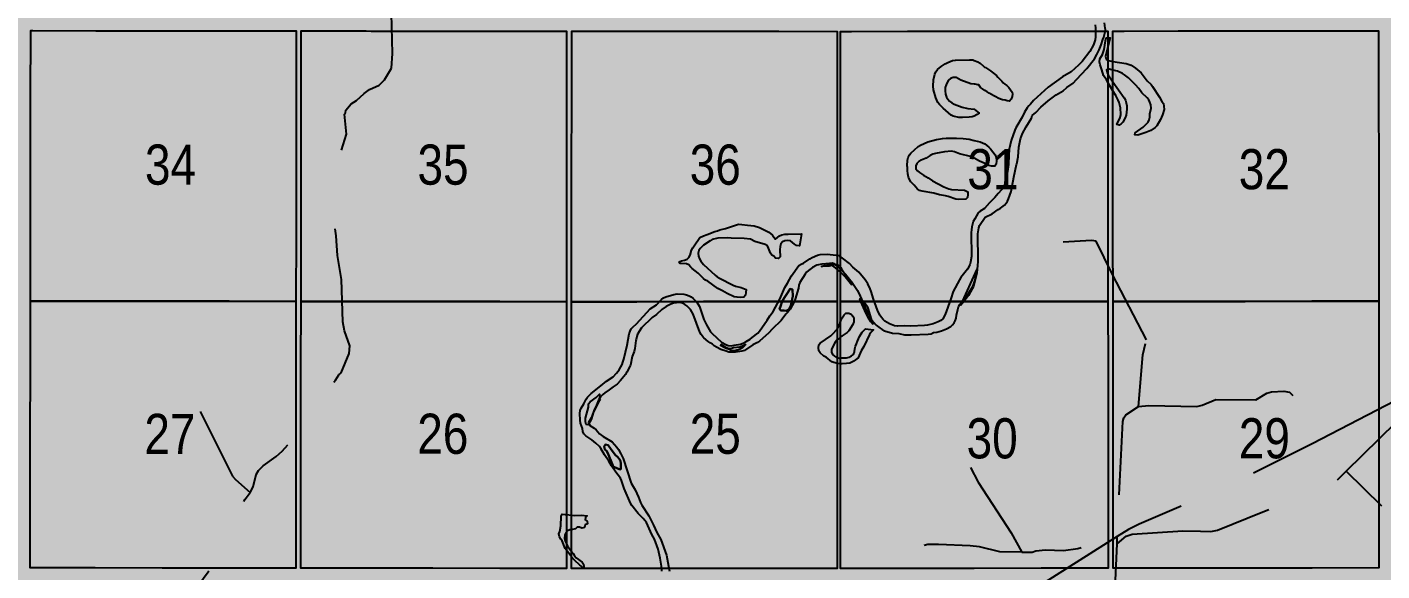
# Model space of a CAD drawing. Extents: x 403018 to 417191, y 6033193 to 6042673.
# Drawn here: x 414574.9 to 414845.3, y 6036834.4 to 6036942.8 of the extents above; entities that cross this region are included whole.
import ezdxf

# ---------------------------------------------------------------- set-up
doc = ezdxf.new("R2010")
doc.units = 0
doc.header["$LTSCALE"] = 5
doc.linetypes.add('DASHED2', pattern=[9.525, 6.35, -3.175])
for name, color, linetype in [('Quarters', 8, 'Continuous'), ('RoadSeg', 57, 'DASHED2'), ('T-WATER', 160, 'Continuous')]:
    doc.layers.add(name, color=color, linetype=linetype)
doc.layers.add('ROUTE-MAP-BACKGROUND-H', color=7, linetype='Continuous', true_color=0xf0ebff)
doc.styles.add('120', font='ARIALN.TTF', dxfattribs={"height": 13})

msp = doc.modelspace()

# ---------------------------------------------------------------- hatches: boundary and pattern name
at = {"layer": 'ROUTE-MAP-BACKGROUND-H'}
h = msp.add_hatch(color=256, dxfattribs=at)
h.dxf.hatch_style = 1
h.paths.add_polyline_path([(412923.423, 6037807.465), (416092.9, 6037807.465), (416092.9, 6035965.758), (412923.423, 6035965.758)])

# ---------------------------------------------------------------- linework, layer by layer
at = {"layer": 'Quarters'}
for points in [[(414628.541, 6036901.505), (414628.532, 6036888.117), (414615.197, 6036888.132), (414601.861, 6036888.147), (414588.525, 6036888.162), (414575.524, 6036888.176), (414575.538, 6036901.564), (414575.551, 6036914.952), (414575.565, 6036928.544), (414575.579, 6036942.137), (414575.971, 6036942.136), (414588.574, 6036942.122), (414589.087, 6036942.122), (414601.905, 6036942.108), (414602.538, 6036942.107), (414615.235, 6036942.093), (414615.988, 6036942.092), (414628.566, 6036942.078), (414628.558, 6036928.486), (414628.549, 6036914.893), (414628.541, 6036901.505)], [(414682.548, 6036901.445), (414682.544, 6036888.057), (414669.209, 6036888.072), (414655.873, 6036888.087), (414642.537, 6036888.102), (414629.537, 6036888.116), (414629.545, 6036901.504), (414629.553, 6036914.892), (414629.562, 6036928.485), (414629.57, 6036942.077), (414630.443, 6036942.076), (414642.566, 6036942.063), (414643.559, 6036942.062), (414655.897, 6036942.048), (414657.01, 6036942.047), (414669.227, 6036942.033), (414670.46, 6036942.032), (414682.558, 6036942.018), (414682.554, 6036928.426), (414682.551, 6036914.833), (414682.548, 6036901.445)], [(414696.55, 6036888.062), (414683.549, 6036888.057), (414683.552, 6036901.446), (414683.555, 6036914.834), (414683.559, 6036928.426), (414683.562, 6036942.018), (414683.911, 6036942.018), (414684.915, 6036942.017), (414696.558, 6036942.011), (414698.03, 6036942.011), (414709.888, 6036942.005), (414711.48, 6036942.004), (414723.219, 6036941.998), (414724.93, 6036941.998), (414736.55, 6036941.992), (414736.551, 6036928.423), (414736.553, 6036914.854), (414736.555, 6036901.464), (414736.557, 6036888.074), (414723.221, 6036888.07), (414709.885, 6036888.066), (414696.55, 6036888.062)], [(414750.572, 6036888.08), (414737.226, 6036888.074), (414737.224, 6036901.464), (414737.223, 6036914.854), (414737.221, 6036928.423), (414737.219, 6036941.993), (414738.38, 6036941.994), (414739.384, 6036941.995), (414750.561, 6036942.007), (414752.499, 6036942.009), (414763.903, 6036942.02), (414765.949, 6036942.023), (414777.244, 6036942.034), (414779.399, 6036942.037), (414790.586, 6036942.048), (414790.592, 6036928.462), (414790.598, 6036914.876), (414790.604, 6036901.487), (414790.61, 6036888.099), (414777.264, 6036888.093), (414763.918, 6036888.087), (414750.572, 6036888.08)], [(414804.625, 6036888.113), (414791.614, 6036888.1), (414791.608, 6036901.488), (414791.602, 6036914.877), (414791.596, 6036928.463), (414791.59, 6036942.049), (414792.849, 6036942.051), (414793.853, 6036942.052), (414804.597, 6036942.063), (414806.968, 6036942.065), (414817.939, 6036942.077), (414820.418, 6036942.079), (414831.281, 6036942.091), (414833.868, 6036942.093), (414844.622, 6036942.105), (414844.633, 6036928.518), (414844.643, 6036914.931), (414844.653, 6036901.542), (414844.663, 6036888.153), (414831.317, 6036888.14), (414817.971, 6036888.126), (414804.625, 6036888.113)], [(414628.507, 6036847.953), (414628.499, 6036834.901), (414615.158, 6036834.916), (414601.818, 6036834.93), (414588.477, 6036834.945), (414575.471, 6036834.96), (414575.484, 6036848.013), (414575.498, 6036861.401), (414575.511, 6036874.789), (414575.524, 6036888.176), (414588.525, 6036888.162), (414601.861, 6036888.147), (414615.197, 6036888.132), (414628.532, 6036888.117), (414628.524, 6036874.729), (414628.516, 6036861.341), (414628.507, 6036847.953)], [(414682.535, 6036847.893), (414682.531, 6036834.84), (414669.191, 6036834.855), (414655.85, 6036834.87), (414642.509, 6036834.885), (414629.503, 6036834.899), (414629.511, 6036847.952), (414629.52, 6036861.34), (414629.528, 6036874.728), (414629.537, 6036888.116), (414642.537, 6036888.102), (414655.873, 6036888.087), (414669.209, 6036888.072), (414682.544, 6036888.057), (414682.541, 6036874.669), (414682.538, 6036861.281), (414682.535, 6036847.893)], [(414696.541, 6036834.842), (414683.536, 6036834.84), (414683.539, 6036847.893), (414683.542, 6036861.281), (414683.545, 6036874.669), (414683.549, 6036888.057), (414696.55, 6036888.062), (414709.885, 6036888.066), (414723.221, 6036888.07), (414736.557, 6036888.074), (414736.558, 6036874.684), (414736.56, 6036861.294), (414736.562, 6036847.904), (414736.564, 6036834.849), (414727.514, 6036834.847), (414723.223, 6036834.847), (414709.882, 6036834.845), (414696.541, 6036834.842)], [(414750.583, 6036834.857), (414737.233, 6036834.85), (414737.232, 6036847.905), (414737.23, 6036861.295), (414737.228, 6036874.685), (414737.226, 6036888.074), (414750.572, 6036888.08), (414763.918, 6036888.087), (414777.264, 6036888.093), (414790.61, 6036888.099), (414790.616, 6036874.71), (414790.622, 6036861.322), (414790.628, 6036847.933), (414790.634, 6036834.879), (414777.284, 6036834.872), (414763.933, 6036834.865), (414750.583, 6036834.857)], [(414804.653, 6036834.893), (414791.638, 6036834.88), (414791.632, 6036847.934), (414791.626, 6036861.323), (414791.62, 6036874.711), (414791.614, 6036888.1), (414804.625, 6036888.113), (414817.971, 6036888.126), (414831.317, 6036888.14), (414844.663, 6036888.153), (414844.673, 6036874.765), (414844.684, 6036861.376), (414844.689, 6036854.085), (414844.694, 6036847.987), (414844.704, 6036834.933), (414831.354, 6036834.92), (414818.003, 6036834.906), (414804.653, 6036834.893)]]:
    msp.add_lwpolyline(points, close=True, dxfattribs=at)
at = {"layer": 'RoadSeg', "flags": 128}
for points in [[(414609.387, 6036866.148), (414615.88, 6036853.261), (414616.446, 6036852.562), (414619.41, 6036849.998), (414620.01, 6036851.13), (414620.609, 6036853.561), (414621.042, 6036854.393), (414621.974, 6036855.293), (414624.572, 6036857.191), (414625.771, 6036858.256), (414627.036, 6036859.621), (414628.168, 6036861.486), (414628.901, 6036862.352), (414630.799, 6036865.582), (414631.598, 6036866.149), (414631.831, 6036866.548), (414633.629, 6036867.813), (414634.295, 6036868.546), (414634.761, 6036870.045), (414635.361, 6036871.21), (414636.427, 6036872.375), (414637.059, 6036873.441), (414637.525, 6036873.841), (414639.157, 6036877.737), (414639.29, 6036879.269), (414638.225, 6036882.265), (414637.858, 6036884.03), (414637.592, 6036892.488), (414636.826, 6036897.284), (414636.56, 6036901.213), (414636.193, 6036903.644), (414636.06, 6036906.541), (414636.626, 6036910.97), (414636.526, 6036913.268), (414636.793, 6036915.666), (414638.624, 6036921.46), (414638.225, 6036925.489), (414638.424, 6036925.755), (414638.491, 6036926.255), (414639.557, 6036927.52), (414640.589, 6036928.22), (414642.154, 6036929.618), (414643.22, 6036930.417), (414645.118, 6036931.25), (414646.217, 6036932.316), (414647.582, 6036934.646), (414647.782, 6036937.577), (414647.116, 6036970.677), (414646.916, 6036971.476), (414646.316, 6036972.242), (414645.018, 6036973.441), (414627.702, 6036985.396), (414626.936, 6036986.062), (414626.037, 6036986.495), (414623.34, 6036988.492), (414622.207, 6036989.059), (414621.541, 6036988.992), (414620.476, 6036988.393), (414620.043, 6036988.326), (414619.41, 6036987.86), (414618.944, 6036987.793), (414616.646, 6036986.694), (414616.38, 6036986.428), (414615.714, 6036986.262)], [(414798.298, 6036880.434), (414791.471, 6036893.587), (414788.241, 6036900.148), (414787.309, 6036900.281), (414781.681, 6036899.948)], [(414763.2, 6036854.993), (414764.698, 6036852.029), (414771.291, 6036841.939), (414773.389, 6036838.076), (414775.487, 6036838.11), (414776.22, 6036838.343), (414778.151, 6036838.576), (414781.748, 6036838.409), (414784.611, 6036838.809), (414791.105, 6036840.974), (414792.437, 6036841.207), (414793.603, 6036864.184), (414793.802, 6036864.916), (414794.202, 6036865.516), (414796.699, 6036867.181), (414797.565, 6036877.47), (414798.298, 6036880.434), (414799.03, 6036882.232), (414799.397, 6036883.997), (414799.463, 6036890.724), (414799.23, 6036892.822)], [(414939.323, 6036762.485), (414941.321, 6036780.567), (414941.621, 6036784.563), (414940.622, 6036784.563), (414921.141, 6036786.695), (414917.212, 6036787.261), (414915.68, 6036787.794), (414914.748, 6036788.526), (414911.851, 6036791.39), (414908.154, 6036794.92), (414889.773, 6036812.835), (414882.58, 6036820.461), (414881.481, 6036821.36), (414880.815, 6036821.726), (414879.317, 6036821.992), (414871.891, 6036821.959), (414870.425, 6036822.692), (414854.908, 6036838.443), (414853.276, 6036840.008), (414849.58, 6036843.005), (414838.125, 6036854.227), (414848.115, 6036864.017), (414851.012, 6036866.515), (414851.345, 6036867.047), (414857.072, 6036872.209), (414857.405, 6036873.041), (414854.908, 6036871.909), (414831.398, 6036859.688), (414814.715, 6036851.363), (414796.832, 6036843.671), (414794.735, 6036842.638), (414792.437, 6036841.207), (414775.587, 6036830.551), (414771.058, 6036827.787), (414770.559, 6036827.72), (414761.834, 6036822.159), (414756.44, 6036818.196), (414749.347, 6036812.569), (414747.515, 6036810.87), (414739.89, 6036805.01), (414730.699, 6036798.05), (414728.268, 6036795.786), (414725.371, 6036792.122), (414719.577, 6036783.964), (414717.279, 6036781.566), (414706.556, 6036773.041), (414699.23, 6036767.414), (414697.332, 6036766.182), (414694.968, 6036765.216), (414691.272, 6036764.184), (414681.848, 6036761.919), (414678.185, 6036760.887), (414667.262, 6036758.523), (414665.864, 6036757.99), (414665.231, 6036757.857), (414663.333, 6036756.957), (414660.935, 6036754.66), (414659.803, 6036753.328), (414656.573, 6036749.165), (414655.607, 6036747.467), (414650.579, 6036733.481), (414649.547, 6036728.686), (414649.014, 6036723.791), (414644.951, 6036708.107), (414643.752, 6036704.743), (414642.321, 6036702.545), (414639.723, 6036700.081), (414622.507, 6036687.061), (414618.578, 6036683.864), (414617.212, 6036682.599), (414616.047, 6036681.167), (414615.448, 6036680.201), (414614.682, 6036678.436), (414609.287, 6036661.653), (414608.088, 6036659.189), (414606.057, 6036656.925), (414605.358, 6036656.392), (414601.794, 6036654.327), (414599.697, 6036653.295), (414592.704, 6036649.232), (414585.511, 6036645.436), (414582.314, 6036643.405), (414579.55, 6036640.707), (414579.284, 6036640.641), (414578.451, 6036639.575), (414576.187, 6036637.677), (414575.354, 6036636.678), (414572.69, 6036636.678)], [(414796.699, 6036867.181), (414798.764, 6036867.347), (414808.321, 6036867.181), (414809.42, 6036867.447), (414812.15, 6036868.546), (414820.109, 6036868.48), (414822.307, 6036869.778), (414823.273, 6036870.078), (414825.704, 6036870.178), (414826.836, 6036869.978), (414827.502, 6036869.312)], [(414792.47, 6036839.741), (414794.268, 6036841.307), (414795.434, 6036841.706), (414805.524, 6036842.372), (414809.087, 6036842.306), (414811.118, 6036842.239), (414812.45, 6036842.505), (414821.508, 6036846.135), (414826.203, 6036847.833), (414827.735, 6036847.966), (414830.532, 6036847.533), (414830.965, 6036847.6), (414831.798, 6036848), (414838.125, 6036854.227)], [(414590.339, 6036813.235), (414591.538, 6036813.734), (414595.534, 6036813.834), (414597.099, 6036814.2), (414599.031, 6036815.299), (414599.73, 6036816.032), (414600.363, 6036816.897), (414606.59, 6036827.82), (414608.521, 6036830.318), (414609.154, 6036831.616), (414610.985, 6036834.147), (414612.917, 6036836.511), (414613.949, 6036837.311), (414614.915, 6036838.975), (414617.246, 6036846.634), (414618.378, 6036848.666), (414619.41, 6036849.998)], [(414771.624, 6036787.627), (414773.023, 6036788.759), (414773.323, 6036789.858), (414773.323, 6036801.546), (414773.556, 6036803.711), (414774.022, 6036804.843), (414776.653, 6036807.807), (414791.704, 6036821.26), (414791.638, 6036822.159), (414792.47, 6036839.741), (414792.437, 6036841.207)], [(414773.389, 6036838.076), (414768.994, 6036838.176), (414764.964, 6036839.175), (414763.133, 6036839.342), (414756.773, 6036839.642), (414754.641, 6036839.608), (414753.942, 6036839.442)]]:
    msp.add_lwpolyline(points, dxfattribs=at)
at = {"layer": 'T-WATER', "linetype": 'Continuous', "flags": 128}
for points in [[(414788.061, 6036943.325), (414788.12, 6036942.623)], [(414790.055, 6036942.627), (414789.884, 6036943.659)], [(414788.12, 6036942.623), (414788.138, 6036940.887), (414788.056, 6036940.312), (414787.713, 6036939.28), (414786.957, 6036937.964), (414785.446, 6036935.985), (414784.748, 6036935.245), (414783.276, 6036933.92), (414781.527, 6036932.902), (414778.653, 6036930.847), (414775.771, 6036928.175), (414775.128, 6036927.472), (414774.788, 6036927.138), (414774.491, 6036926.717), (414773.978, 6036925.837), (414773.51, 6036924.887), (414772.214, 6036922.735), (414771.998, 6036922.268), (414771.292, 6036920.223), (414770.918, 6036918.52), (414770.792, 6036917.234), (414770.757, 6036915.555), (414770.738, 6036915.414), (414770.554, 6036914.059), (414770.116, 6036912.38), (414769.926, 6036911.233), (414769.681, 6036910.766), (414769.383, 6036910.358), (414768.71, 6036909.631), (414768.056, 6036908.819), (414766.942, 6036907.784), (414765.952, 6036906.661), (414765.084, 6036906.121), (414764.716, 6036905.788), (414764.002, 6036904.595), (414763.693, 6036904.053), (414763.425, 6036903.002), (414763.351, 6036902.41), (414763.311, 6036901.835), (414763.385, 6036897.071), (414763.181, 6036895.95), (414763.003, 6036895.428), (414762.584, 6036894.572), (414761.221, 6036892.856), (414760.963, 6036892.434), (414759.727, 6036890.098), (414759.24, 6036888.607), (414758.118, 6036885.514), (414757.623, 6036884.637), (414757.215, 6036884.304), (414756.72, 6036884.049), (414755.718, 6036883.657), (414754.617, 6036883.37), (414753.979, 6036883.296), (414751.283, 6036883.163), (414750.002, 6036883.222), (414748.578, 6036883.181), (414747.989, 6036883.276), (414746.992, 6036883.658), (414746.1, 6036884.2), (414745.719, 6036884.502), (414745.379, 6036884.902), (414745.091, 6036885.397), (414744.636, 6036886.379), (414743.78, 6036888.585), (414743.36, 6036890.091), (414743.161, 6036890.592), (414742.654, 6036891.594), (414742.112, 6036892.397), (414740.849, 6036893.964), (414739.673, 6036894.975), (414738.989, 6036895.661), (414737.603, 6036896.733), (414737.347, 6036896.931), (414737.308, 6036896.956), (414737.069, 6036897.107), (414736.941, 6036897.188), (414736.638, 6036897.276)], [(414736.64, 6036895.071), (414737.071, 6036894.674), (414737.311, 6036894.456), (414737.35, 6036894.42), (414737.605, 6036894.165), (414738.247, 6036893.524), (414739.551, 6036891.86), (414740.582, 6036890.28), (414741.141, 6036889.157), (414741.393, 6036888.582), (414742.142, 6036886.806), (414742.841, 6036885.425), (414743.36, 6036884.563), (414743.827, 6036884.003), (414744.371, 6036883.39), (414745.141, 6036882.759), (414745.554, 6036882.505), (414745.988, 6036882.265), (414747.605, 6036881.813), (414748.868, 6036881.707), (414749.992, 6036881.475), (414750.613, 6036881.425), (414751.296, 6036881.438), (414754.706, 6036881.577), (414755.316, 6036881.645), (414755.796, 6036881.887), (414756.436, 6036882.004), (414757.407, 6036882.245), (414758.4, 6036882.614), (414759.229, 6036883.143), (414759.604, 6036883.469), (414759.907, 6036883.841), (414760.14, 6036884.27), (414760.303, 6036884.774), (414760.366, 6036885.36), (414760.63, 6036886.527), (414760.804, 6036887.067), (414761.032, 6036887.513), (414761.308, 6036887.912), (414761.921, 6036888.611), (414762.843, 6036889.841), (414763.617, 6036891.122), (414763.859, 6036891.593), (414764.018, 6036892.232), (414764.528, 6036894.311), (414764.603, 6036895.114), (414764.668, 6036896.215), (414764.629, 6036901.624), (414764.814, 6036902.772), (414764.997, 6036903.272), (414766.064, 6036904.917), (414767.493, 6036905.603), (414768.72, 6036906.455), (414769.178, 6036906.713), (414769.926, 6036907.335), (414770.263, 6036907.685), (414770.524, 6036908.102), (414770.758, 6036908.557), (414771.306, 6036910.063), (414771.829, 6036912.918), (414772.377, 6036915.417), (414772.405, 6036915.546), (414772.675, 6036916.94), (414772.813, 6036918.862), (414773.174, 6036920.545), (414773.571, 6036921.592), (414774.312, 6036922.971), (414775.35, 6036924.695), (414775.503, 6036925.186), (414776.22, 6036925.825), (414777.211, 6036926.88), (414778.687, 6036928.142), (414780.299, 6036929.318), (414781.655, 6036930.124), (414782.407, 6036930.781), (414783.634, 6036931.673), (414784.353, 6036932.359), (414786.384, 6036934.567), (414787.89, 6036936.492), (414788.405, 6036937.367), (414788.869, 6036938.322), (414789.251, 6036939.301), (414789.569, 6036940.363), (414789.788, 6036940.824), (414790.052, 6036941.889), (414790.095, 6036942.383), (414790.055, 6036942.627)], [(414702.352, 6036889.042), (414703.958, 6036889.504), (414704.622, 6036889.627), (414705.952, 6036889.574), (414706.497, 6036889.434), (414706.996, 6036889.256), (414707.434, 6036889.004), (414707.843, 6036888.673), (414707.967, 6036888.538), (414708.522, 6036887.947), (414709.046, 6036887.087), (414709.967, 6036884.503), (414710.454, 6036883.427), (414711.276, 6036882.056), (414711.61, 6036881.687), (414713.469, 6036880.006), (414714.336, 6036879.492), (414714.8, 6036879.291), (414715.417, 6036879.233), (414715.971, 6036879.389), (414717.241, 6036879.577), (414717.791, 6036879.777), (414718.423, 6036880.114), (414719.2, 6036880.569), (414719.595, 6036880.883), (414720.714, 6036881.798), (414721.079, 6036882.206), (414722.613, 6036884.357), (414723.136, 6036885.265), (414723.796, 6036886.122), (414725.12, 6036888.56), (414726.123, 6036890.908), (414726.663, 6036891.77), (414727.421, 6036893.206), (414728.913, 6036895.282), (414729.343, 6036895.538), (414729.846, 6036895.734), (414731.123, 6036896.632), (414731.581, 6036896.902), (414732.598, 6036897.334), (414733.156, 6036897.475), (414734.55, 6036897.516), (414735.19, 6036897.5), (414736.368, 6036897.353), (414736.638, 6036897.276)], [(414736.64, 6036895.071), (414736.062, 6036895.533), (414735.614, 6036895.752), (414735.037, 6036895.653), (414733.516, 6036895.566), (414732.528, 6036895.372), (414731.611, 6036894.896), (414730.801, 6036894.289), (414730.46, 6036893.96), (414730.165, 6036893.567), (414729.09, 6036891.862), (414728.931, 6036891.358), (414728.831, 6036890.767), (414728.171, 6036888.564), (414727.994, 6036888.045), (414727.174, 6036886.6), (414726.644, 6036885.923), (414726.288, 6036885.588), (414725.399, 6036884.339), (414723.595, 6036882.566), (414722.931, 6036881.842), (414721.033, 6036880.212), (414720.636, 6036879.922), (414719.717, 6036879.426), (414718.043, 6036878.326), (414717.515, 6036878.163), (414716.254, 6036877.98), (414715.546, 6036877.962), (414714.919, 6036878.021), (414714.387, 6036878.164), (414713.358, 6036878.506), (414712.44, 6036878.981), (414712.027, 6036879.267), (414711.678, 6036879.585), (414711.226, 6036879.834), (414710.82, 6036880.137), (414709.97, 6036880.87), (414709.839, 6036880.991), (414709.378, 6036881.519), (414709.141, 6036881.97), (414707.788, 6036885.592), (414707.272, 6036886.498), (414706.569, 6036887.224), (414706.141, 6036887.499), (414705.687, 6036887.75), (414705.136, 6036887.908), (414704.473, 6036887.864), (414703.902, 6036887.758), (414703.335, 6036887.599), (414702.436, 6036887.133), (414701.573, 6036886.534), (414700.479, 6036885.534), (414699.655, 6036884.922), (414697.525, 6036882.815), (414696.723, 6036881.597), (414696.538, 6036881.088), (414696.409, 6036880.529), (414696.38, 6036880.325), (414696.146, 6036878.691), (414696.019, 6036878.138), (414695.632, 6036877.109), (414695.284, 6036875.381), (414695.209, 6036875.238), (414694.568, 6036874.005), (414694.418, 6036873.768), (414694.288, 6036873.561), (414693.337, 6036872.365), (414692.659, 6036871.639), (414691.83, 6036871.082), (414691.045, 6036870.446), (414690.203, 6036869.891), (414689.812, 6036869.567), (414689.334, 6036869.052), (414688.92, 6036868.398), (414688.504, 6036867.412), (414688.033, 6036866.498), (414687.517, 6036864.971), (414686.936, 6036863.955), (414687.198, 6036863.329), (414688.06, 6036862.818), (414688.425, 6036862.495), (414689.137, 6036861.724), (414689.865, 6036861.15), (414691.629, 6036860.104), (414692.585, 6036859.015), (414692.893, 6036858.593), (414693.402, 6036857.718), (414693.855, 6036856.753), (414695.451, 6036851.823), (414696.247, 6036850.526), (414696.91, 6036849.039)], [(414701.585, 6036834.279), (414701.467, 6036835.284), (414701.253, 6036836.906), (414700.85, 6036838.659), (414700.064, 6036840.69), (414699.573, 6036841.599), (414698.485, 6036844.026), (414697.859, 6036844.8), (414696.811, 6036845.819), (414695.576, 6036847.405), (414695.298, 6036847.856), (414694.062, 6036850.802), (414693.531, 6036852.376), (414693.277, 6036852.85), (414692.365, 6036854.035), (414691.522, 6036855.319), (414690.991, 6036856.23), (414690.12, 6036857.481), (414689.379, 6036858.8), (414689.087, 6036859.179), (414688.377, 6036859.86), (414687.609, 6036860.487), (414686.365, 6036861.312), (414685.988, 6036861.72), (414685.806, 6036862.17), (414685.688, 6036862.764), (414685.324, 6036863.825), (414685.248, 6036864.436), (414685.217, 6036865.767), (414685.276, 6036866.379), (414685.481, 6036866.85), (414685.988, 6036867.686), (414686.459, 6036868.611), (414686.739, 6036869.032), (414687.434, 6036869.731), (414689.398, 6036871.241), (414690.543, 6036872.211), (414691.81, 6036873.062), (414692.501, 6036873.795), (414693.021, 6036874.468), (414693.11, 6036874.583), (414693.617, 6036875.536), (414693.752, 6036875.982), (414693.94, 6036876.605), (414694.615, 6036879.399), (414695.069, 6036881.629), (414695.231, 6036882.171), (414695.462, 6036882.616), (414695.779, 6036882.984), (414696.516, 6036883.632), (414699.259, 6036886.609), (414700.466, 6036887.441), (414701.461, 6036888.529), (414701.891, 6036888.832), (414702.352, 6036889.042)], [(414696.91, 6036849.039), (414697.313, 6036847.979), (414697.564, 6036847.488), (414698.957, 6036845.353), (414699.923, 6036843.479), (414700.567, 6036841.998), (414701.336, 6036840.588), (414702.48, 6036837.502), (414702.917, 6036835.285), (414703.066, 6036834.281)]]:
    msp.add_lwpolyline(points, dxfattribs=at)
at = {"layer": 'T-WATER'}
for points in [[(414796.573, 6036921.291), (414795.949, 6036921.343), (414796.02, 6036921.726), (414797.603, 6036922.871), (414798.312, 6036923.51), (414798.621, 6036923.871), (414798.838, 6036924.347), (414798.959, 6036924.895), (414798.982, 6036925.535), (414799.225, 6036926.667), (414799.157, 6036927.321), (414798.996, 6036927.86), (414798.777, 6036928.34), (414798.449, 6036928.748), (414797.36, 6036929.75), (414796.74, 6036930.583), (414796.094, 6036931.332), (414794.689, 6036932.735), (414793.932, 6036933.339), (414793.503, 6036933.584), (414792.544, 6036934.029), (414791.594, 6036934.266), (414790.905, 6036934.418), (414790.589, 6036934.377), (414790.347, 6036934.345), (414790.424, 6036933.775), (414790.59, 6036933.441), (414790.653, 6036933.313), (414791.595, 6036931.935), (414793.865, 6036928.762), (414794.087, 6036928.281), (414794.226, 6036927.704), (414794.344, 6036927.135), (414794.377, 6036926.484), (414794.264, 6036925.27), (414794.058, 6036924.763), (414793.573, 6036923.892), (414793.227, 6036923.558), (414792.816, 6036923.258), (414792.401, 6036923.38), (414793.061, 6036924.826), (414793.147, 6036925.407), (414793.1, 6036926.722), (414792.828, 6036927.819), (414792.626, 6036928.297), (414792.171, 6036929.211), (414791.596, 6036930.147), (414790.764, 6036931.428), (414790.591, 6036931.758), (414790.284, 6036932.342), (414789.699, 6036933.16), (414789.412, 6036934.301), (414789.022, 6036935.316), (414788.929, 6036935.923), (414788.983, 6036936.53), (414789.494, 6036937.402), (414789.875, 6036938.385), (414790.139, 6036940.131), (414790.274, 6036940.672), (414790.587, 6036940.686), (414791.038, 6036940.706), (414790.588, 6036938.857), (414790.219, 6036937.6), (414790.14, 6036937), (414790.272, 6036936.465), (414790.589, 6036936.247), (414790.695, 6036936.173), (414791.594, 6036935.994), (414794.211, 6036935.593), (414795.221, 6036935.244), (414796.123, 6036934.676), (414797.246, 6036933.695), (414798.44, 6036932.09), (414799.205, 6036931.372), (414799.52, 6036930.977), (414800.866, 6036928.874), (414801.342, 6036927.965), (414801.676, 6036927.619), (414801.782, 6036927.054), (414801.809, 6036926.402), (414801.52, 6036925.358), (414801.124, 6036924.407), (414800.383, 6036923.123), (414800.027, 6036922.787), (414799.154, 6036922.226), (414798.193, 6036921.784), (414796.573, 6036921.291)], [(414764.807, 6036931.295), (414764.65, 6036931.313), (414764.089, 6036931.444), (414763.906, 6036931.456), (414763.218, 6036931.503), (414761.22, 6036932.266), (414760.288, 6036932.759), (414759.679, 6036932.809), (414759.186, 6036932.578), (414758.799, 6036932.228), (414758.521, 6036931.814), (414758.296, 6036931.335), (414758.119, 6036930.767), (414758.089, 6036930.124), (414758.161, 6036929.452), (414758.346, 6036928.882), (414758.615, 6036928.439), (414758.995, 6036928.07), (414759.435, 6036927.746), (414759.941, 6036927.486), (414761.533, 6036926.884), (414762.629, 6036926.584), (414763.873, 6036926.492), (414763.907, 6036926.464), (414764.9, 6036925.656), (414764.501, 6036925.391), (414763.908, 6036925.104), (414763.533, 6036924.966), (414762.916, 6036924.854), (414761.546, 6036924.819), (414760.866, 6036924.825), (414759.717, 6036925.07), (414759.283, 6036925.302), (414757.685, 6036926.636), (414756.994, 6036927.377), (414756.678, 6036927.801), (414756.44, 6036928.236), (414756.253, 6036928.743), (414755.792, 6036930.338), (414755.747, 6036931.029), (414755.794, 6036932.346), (414756.077, 6036933.47), (414756.276, 6036933.939), (414756.564, 6036934.361), (414757.288, 6036934.962), (414758.138, 6036935.53), (414758.614, 6036935.787), (414759.571, 6036936.18), (414760.187, 6036936.27), (414762.961, 6036936.326), (414763.604, 6036936.295), (414763.904, 6036936.19), (414764.645, 6036935.93), (414765.071, 6036935.678), (414765.778, 6036935.045), (414765.948, 6036934.819), (414766.253, 6036934.755), (414766.273, 6036934.729), (414766.376, 6036934.66), (414766.781, 6036934.394), (414767.187, 6036934.129), (414767.525, 6036933.862), (414768.338, 6036933.196), (414768.609, 6036932.862), (414769.016, 6036932.462), (414769.423, 6036932.061), (414769.695, 6036931.727), (414770.033, 6036931.461), (414770.439, 6036931.195), (414770.845, 6036930.794), (414771.186, 6036930.326), (414771.458, 6036929.858), (414771.529, 6036929.455), (414771.465, 6036928.983), (414771.268, 6036928.443), (414770.935, 6036928.037), (414770.464, 6036928.101), (414770.059, 6036928.232), (414769.587, 6036928.363), (414769.183, 6036928.494), (414768.71, 6036928.692), (414768.237, 6036928.957), (414767.832, 6036929.156), (414767.359, 6036929.421), (414766.886, 6036929.686), (414766.481, 6036929.952), (414766.008, 6036930.217), (414765.534, 6036930.55), (414765.196, 6036930.816), (414764.807, 6036931.295)], [(414760.869, 6036908.453), (414760.247, 6036908.52), (414758.723, 6036909.034), (414758.18, 6036909.181), (414756.961, 6036909.386), (414755.879, 6036909.723), (414753.55, 6036910.1), (414753.003, 6036910.247), (414752.596, 6036910.531), (414751.934, 6036911.301), (414751.23, 6036911.964), (414750.967, 6036912.432), (414750.765, 6036912.925), (414750.664, 6036913.554), (414750.587, 6036914.203), (414750.568, 6036914.859), (414750.56, 6036915.142), (414750.599, 6036916.302), (414750.728, 6036916.855), (414750.962, 6036917.341), (414751.28, 6036917.712), (414751.958, 6036918.382), (414752.711, 6036919.016), (414753.164, 6036919.282), (414754.675, 6036919.934), (414756.358, 6036920.392), (414757.587, 6036920.611), (414758.284, 6036920.653), (414760.38, 6036920.699), (414761.694, 6036920.628), (414762.883, 6036920.484), (414763.909, 6036920.25), (414765.112, 6036919.967), (414765.592, 6036919.758), (414766.042, 6036919.533), (414766.803, 6036918.893), (414767.162, 6036918.536), (414768.118, 6036917.349), (414768.308, 6036916.819), (414768.334, 6036916.136), (414768.277, 6036915.517), (414767.993, 6036915.106), (414767.362, 6036915.067), (414766.82, 6036915.224), (414765.901, 6036915.703), (414764.935, 6036916.104), (414763.91, 6036916.709), (414763.143, 6036917.045), (414760.97, 6036917.585), (414759.947, 6036917.963), (414759.343, 6036918.065), (414757.969, 6036917.98), (414756.182, 6036917.618), (414755.633, 6036917.461), (414755.15, 6036917.254), (414754.301, 6036916.712), (414753.315, 6036916.284), (414752.844, 6036916.006), (414752.479, 6036915.619), (414752.228, 6036915.131), (414752.248, 6036914.86), (414752.27, 6036914.556), (414752.572, 6036914.157), (414752.957, 6036913.865), (414753.807, 6036913.279), (414754.715, 6036912.769), (414755.581, 6036912.165), (414757.869, 6036910.98), (414758.853, 6036910.553), (414759.401, 6036910.41), (414761.99, 6036910.341), (414762.623, 6036909.962), (414762.626, 6036909.434), (414762.546, 6036908.833), (414762.226, 6036908.483), (414760.869, 6036908.453)], [(414717.268, 6036888.925), (414716.576, 6036888.935), (414716.022, 6036889.041), (414714.61, 6036889.692), (414713.692, 6036890.228), (414712.745, 6036890.682), (414710.73, 6036892.146), (414710.3, 6036892.383), (414709.886, 6036892.696), (414708.8, 6036893.761), (414707.62, 6036894.683), (414707.264, 6036895.023), (414706.96, 6036895.424), (414706.497, 6036895.641), (414705.188, 6036895.69), (414705.011, 6036896.007), (414705.51, 6036896.207), (414706.079, 6036896.329), (414706.592, 6036896.546), (414706.956, 6036896.867), (414707.181, 6036897.33), (414707.497, 6036898.359), (414707.712, 6036898.817), (414708.039, 6036899.172), (414709.128, 6036900.846), (414709.886, 6036901.173), (414710.608, 6036901.484), (414712.137, 6036902.048), (414712.685, 6036902.193), (414713.166, 6036902.404), (414714.274, 6036902.675), (414716.87, 6036903.498), (414717.509, 6036903.479), (414718.687, 6036903.299), (414719.99, 6036903.184), (414721.052, 6036902.843), (414722.903, 6036901.951), (414723.626, 6036901.312), (414723.899, 6036900.911), (414724.228, 6036900.561), (414725.015, 6036901.169), (414725.485, 6036901.416), (414726.081, 6036901.52), (414726.742, 6036901.556), (414729.445, 6036901.586), (414729.038, 6036899.193), (414728.45, 6036899.299), (414728.032, 6036899.545), (414727.263, 6036900.178), (414726.702, 6036900.279), (414726.119, 6036900.185), (414725.646, 6036899.974), (414725.343, 6036899.581), (414725.166, 6036899.045), (414725.123, 6036898.398), (414725.155, 6036897.033), (414724.82, 6036896.678), (414724.254, 6036896.77), (414723.941, 6036897.139), (414723.513, 6036897.374), (414723.226, 6036897.758), (414722.855, 6036898.761), (414722.626, 6036899.209), (414722.211, 6036899.489), (414720.097, 6036900.077), (414719.226, 6036900.548), (414718.021, 6036900.692), (414715.38, 6036900.739), (414714.758, 6036900.799), (414712.764, 6036900.726), (414711.625, 6036900.459), (414711.186, 6036900.22), (414709.886, 6036899.305), (414709.227, 6036898.676), (414708.91, 6036898.301), (414708.801, 6036897.737), (414708.878, 6036897.12), (414709.078, 6036896.599), (414709.322, 6036896.119), (414709.886, 6036895.502), (414712.199, 6036893.36), (414712.597, 6036893.027), (414713.046, 6036892.75), (414715.801, 6036891.328), (414716.278, 6036891.143), (414717.405, 6036890.898), (414718.366, 6036890.468), (414718.351, 6036889.918), (414718.232, 6036889.358), (414717.923, 6036888.992), (414717.268, 6036888.925)], [(414739.462, 6036891.356), (414738.16, 6036893.019), (414737.561, 6036893.619), (414737.519, 6036893.66), (414737.399, 6036893.781), (414737.264, 6036893.916), (414736.987, 6036894.171), (414736.556, 6036894.567), (414735.979, 6036895.029), (414735.531, 6036895.249), (414734.954, 6036895.149), (414733.433, 6036895.066), (414733.943, 6036895.249), (414734.512, 6036895.376), (414735.344, 6036895.459), (414735.783, 6036895.503), (414736.475, 6036895.499), (414736.937, 6036895.256), (414737.029, 6036895.15), (414737.264, 6036894.878), (414737.443, 6036894.618), (414738.704, 6036892.786), (414739.404, 6036892.083), (414739.462, 6036891.356)], [(414764.511, 6036894.573), (414764.427, 6036893.783), (414763.917, 6036891.704), (414763.758, 6036891.064), (414763.515, 6036890.596), (414762.739, 6036889.316), (414761.818, 6036888.085), (414761.206, 6036887.387), (414764.511, 6036894.573)], [(414726.383, 6036886.236), (414726.878, 6036886.472), (414727.333, 6036887.327), (414727.595, 6036888.551), (414727.677, 6036889.138), (414727.635, 6036890.479), (414727.175, 6036890.648), (414725.576, 6036888.177), (414725.262, 6036887.132), (414725.02, 6036886.664), (414725.286, 6036886.297), (414725.962, 6036886.313), (414726.383, 6036886.236)], [(414726.383, 6036886.236), (414725.962, 6036886.313), (414725.286, 6036886.297), (414725.02, 6036886.664), (414725.262, 6036887.132), (414725.576, 6036888.177), (414727.175, 6036890.648), (414727.635, 6036890.479), (414727.677, 6036889.138), (414727.595, 6036888.551), (414727.333, 6036887.327), (414726.878, 6036886.472), (414726.383, 6036886.236)], [(414743.725, 6036883.495), (414743.259, 6036884.056), (414742.742, 6036884.92), (414742.048, 6036886.301), (414741.3, 6036888.076), (414741.049, 6036888.652), (414741.51, 6036888.384), (414742.193, 6036887.65), (414742.481, 6036887.245), (414742.691, 6036886.756), (414743.333, 6036884.568), (414743.725, 6036883.495)], [(414739.855, 6036884.749), (414739.882, 6036884.676), (414739.874, 6036884.479), (414739.866, 6036884.284), (414739.857, 6036884.071), (414739.855, 6036884.017), (414739.658, 6036883.497), (414738.88, 6036882.249), (414738.527, 6036881.883), (414737.562, 6036881.22), (414737.52, 6036881.191), (414737.265, 6036881.016), (414736.987, 6036880.789), (414736.556, 6036880.441), (414736.159, 6036879.997), (414735.409, 6036878.598), (414735.412, 6036877.97), (414735.647, 6036877.492), (414736.005, 6036877.164), (414736.444, 6036876.939), (414736.558, 6036876.916), (414737.011, 6036876.826), (414737.265, 6036876.83), (414737.52, 6036876.836), (414737.563, 6036876.836), (414738.392, 6036876.855), (414738.922, 6036877.003), (414739.393, 6036877.254), (414739.783, 6036877.553), (414739.855, 6036877.702), (414739.983, 6036877.968), (414740.016, 6036878.037), (414740.075, 6036878.648), (414740.221, 6036879.179), (414740.444, 6036879.621), (414740.612, 6036880.154), (414741.035, 6036881.112), (414741.518, 6036881.975), (414742.188, 6036882.675), (414743.827, 6036882.45), (414743.28, 6036881.911), (414742.991, 6036881.514), (414741.897, 6036879.153), (414741.362, 6036878.267), (414740.714, 6036876.866), (414739.92, 6036876.263), (414739.855, 6036876.227), (414739.588, 6036876.082), (414739.065, 6036875.797), (414738.45, 6036875.698), (414737.563, 6036875.657), (414737.52, 6036875.656), (414737.265, 6036875.644), (414736.987, 6036875.668), (414736.558, 6036875.705), (414735.478, 6036876.086), (414734.329, 6036876.971), (414733.921, 6036877.225), (414733.185, 6036877.835), (414732.911, 6036878.261), (414732.821, 6036878.851), (414732.881, 6036879.442), (414733.176, 6036879.811), (414735.268, 6036881.234), (414735.638, 6036881.568), (414736.558, 6036882.61), (414737.076, 6036883.606), (414737.172, 6036883.916), (414737.265, 6036884.217), (414737.365, 6036884.453), (414737.434, 6036884.614), (414737.562, 6036884.818), (414737.97, 6036885.465), (414738.314, 6036885.799), (414738.894, 6036885.786), (414739.37, 6036885.546), (414739.686, 6036885.195), (414739.754, 6036885.015), (414739.855, 6036884.749)], [(414718.319, 6036879.608), (414718.022, 6036879.179), (414717.649, 6036878.886), (414717.201, 6036878.613), (414716.161, 6036878.261), (414715.494, 6036878.255), (414715.099, 6036878.52), (414714.582, 6036878.673), (414714.119, 6036878.88), (414713.246, 6036879.338), (414713.382, 6036879.533), (414714.248, 6036879.017), (414714.708, 6036878.812), (414715.324, 6036878.753), (414715.878, 6036878.908), (414717.136, 6036879.074), (414717.689, 6036879.279), (414718.319, 6036879.608)], [(414689.247, 6036868.608), (414688.833, 6036867.955), (414688.415, 6036866.966), (414687.945, 6036866.055), (414687.423, 6036864.527), (414686.845, 6036863.51), (414686.473, 6036863.592), (414686.327, 6036864.119), (414686.332, 6036864.801), (414686.892, 6036867.012), (414686.932, 6036867.664), (414687.239, 6036868.059), (414688.456, 6036868.926), (414689.091, 6036869.637), (414689.15, 6036869.2), (414689.029, 6036868.658), (414689.247, 6036868.608)], [(414693.347, 6036854.567), (414693.404, 6036855.716), (414693.286, 6036856.299), (414693.02, 6036856.727), (414692.701, 6036857.113), (414692.341, 6036857.431), (414691.41, 6036858.584), (414690.873, 6036859.467), (414690.313, 6036859.562), (414690.056, 6036859.166), (414690.177, 6036858.601), (414690.531, 6036858.288), (414690.772, 6036857.829), (414691.778, 6036855.374), (414692.124, 6036855.032), (414693.07, 6036854.627), (414693.347, 6036854.567)], [(414693.347, 6036854.567), (414693.07, 6036854.627), (414692.124, 6036855.032), (414691.778, 6036855.374), (414690.772, 6036857.829), (414690.531, 6036858.288), (414690.177, 6036858.601), (414690.056, 6036859.166), (414690.313, 6036859.562), (414690.873, 6036859.467), (414691.41, 6036858.584), (414692.341, 6036857.431), (414692.701, 6036857.113), (414693.02, 6036856.727), (414693.286, 6036856.299), (414693.404, 6036855.716), (414693.347, 6036854.567)], [(414685.828, 6036834.755), (414685.785, 6036834.841), (414685.592, 6036835.221), (414685.182, 6036835.498), (414684.102, 6036836.502), (414683.537, 6036837.181), (414682.532, 6036838.486), (414682.294, 6036838.827), (414681.671, 6036840.325), (414681.377, 6036840.7), (414681.116, 6036841.169), (414681.008, 6036841.732), (414681.181, 6036842.23), (414681.41, 6036843.362), (414681.462, 6036845.243), (414681.684, 6036845.698), (414682.23, 6036845.578), (414682.534, 6036845.578), (414683.539, 6036845.489), (414684.135, 6036845.436), (414685.515, 6036845.454), (414686.635, 6036845.371), (414686.295, 6036845.02), (414686.251, 6036844.537), (414686.661, 6036844.27), (414686.746, 6036843.768), (414686.273, 6036843.554), (414686.11, 6036843.036), (414685.612, 6036842.861), (414685.138, 6036843.065), (414684.646, 6036843.07), (414684.291, 6036842.738), (414683.757, 6036842.59), (414683.538, 6036842.585), (414683.189, 6036842.576), (414682.732, 6036842.324), (414682.533, 6036842.087), (414682.409, 6036841.939), (414682.179, 6036841.482), (414682.113, 6036840.869), (414682.25, 6036840.298), (414682.533, 6036839.742), (414682.718, 6036839.378), (414682.979, 6036838.956), (414683.537, 6036838.228), (414683.869, 6036837.794), (414684.135, 6036837.354), (414684.447, 6036836.967), (414685.632, 6036836.104), (414685.935, 6036835.703), (414686.014, 6036835.234), (414685.862, 6036834.841), (414685.828, 6036834.755)]]:
    msp.add_lwpolyline(points, close=True, dxfattribs=at)

# ---------------------------------------------------------------- texts
at = {"layer": 'RoadSeg', "style": '120'}
for s, p in [('34', (414598.382, 6036911.411)), ('35', (414652.784, 6036911.411)), ('36', (414707.125, 6036911.402)), ('31', (414762.536, 6036910.497)), ('32', (414816.715, 6036910.497)), ('27', (414598.265, 6036857.683)), ('26', (414652.739, 6036857.709)), ('25', (414707.125, 6036857.718)), ('30', (414762.396, 6036856.805)), ('29', (414816.728, 6036856.814))]:
    msp.add_text(s, height=8.0041, dxfattribs=at).set_placement(p)
for s, p in [('62-21-5', (414480.131, 6036862.883)), ('62-20-5', (414825.135, 6036804.737))]:
    msp.add_text(s, height=39.983, rotation=359.95761, dxfattribs=at).set_placement(p)

doc.saveas('drawing.dxf')
